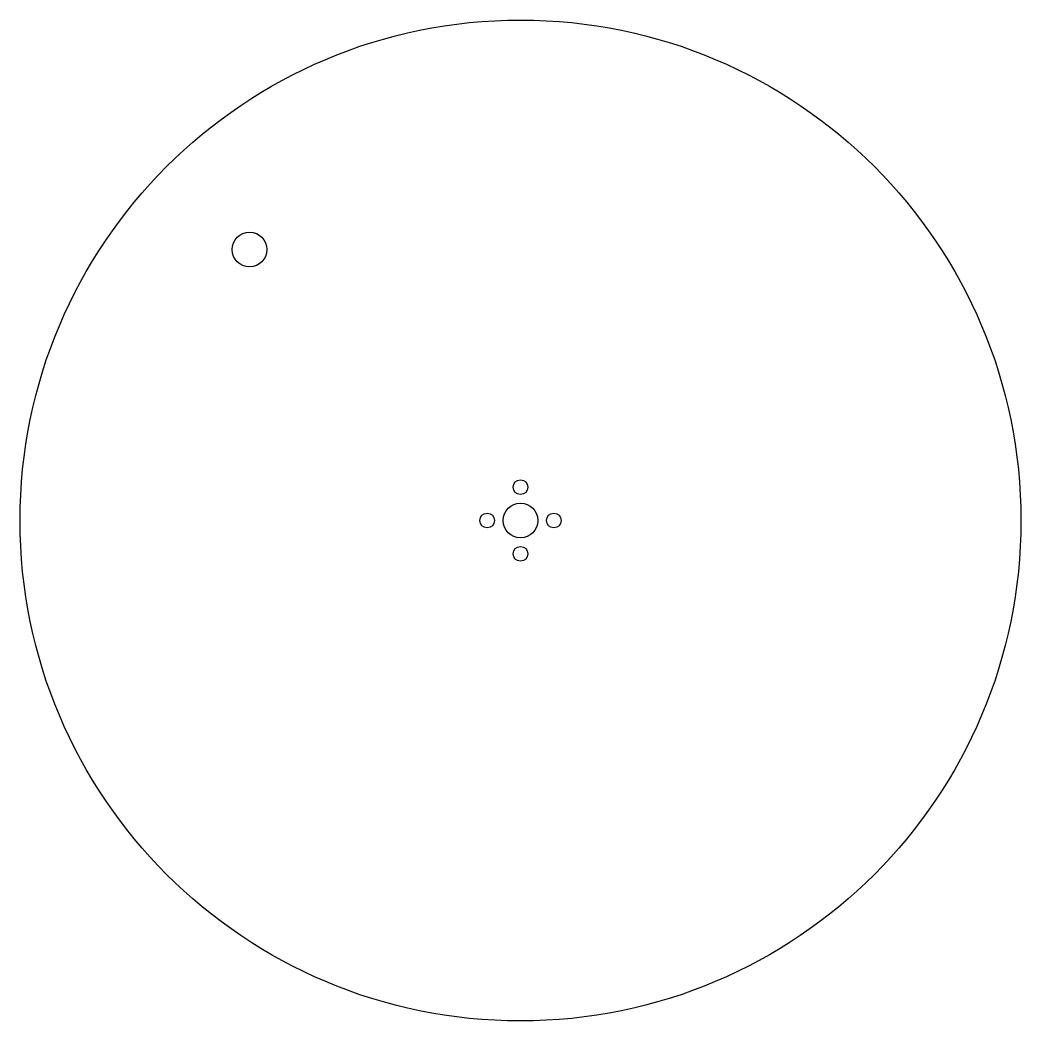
# Model space of a CAD drawing. Extents: x -150 to 150, y -150 to 150.
import ezdxf

# ---------------------------------------------------------------- set-up
doc = ezdxf.new("R2010")
doc.units = 0
doc.layers.get('0').update_dxf_attribs({"linetype": 'CONTINUOUS'})

msp = doc.modelspace()

# ---------------------------------------------------------------- linework, layer by layer
for centre, radius in [((0, 0), 150.22), ((-81.32, 81.32), 5.22), ((0, 10), 2.22), ((0, 0), 5.22), ((-10, 0), 2.22), ((10, 0), 2.22), ((0, -10), 2.22)]:
    msp.add_circle(centre, radius)

doc.saveas('drawing.dxf')
